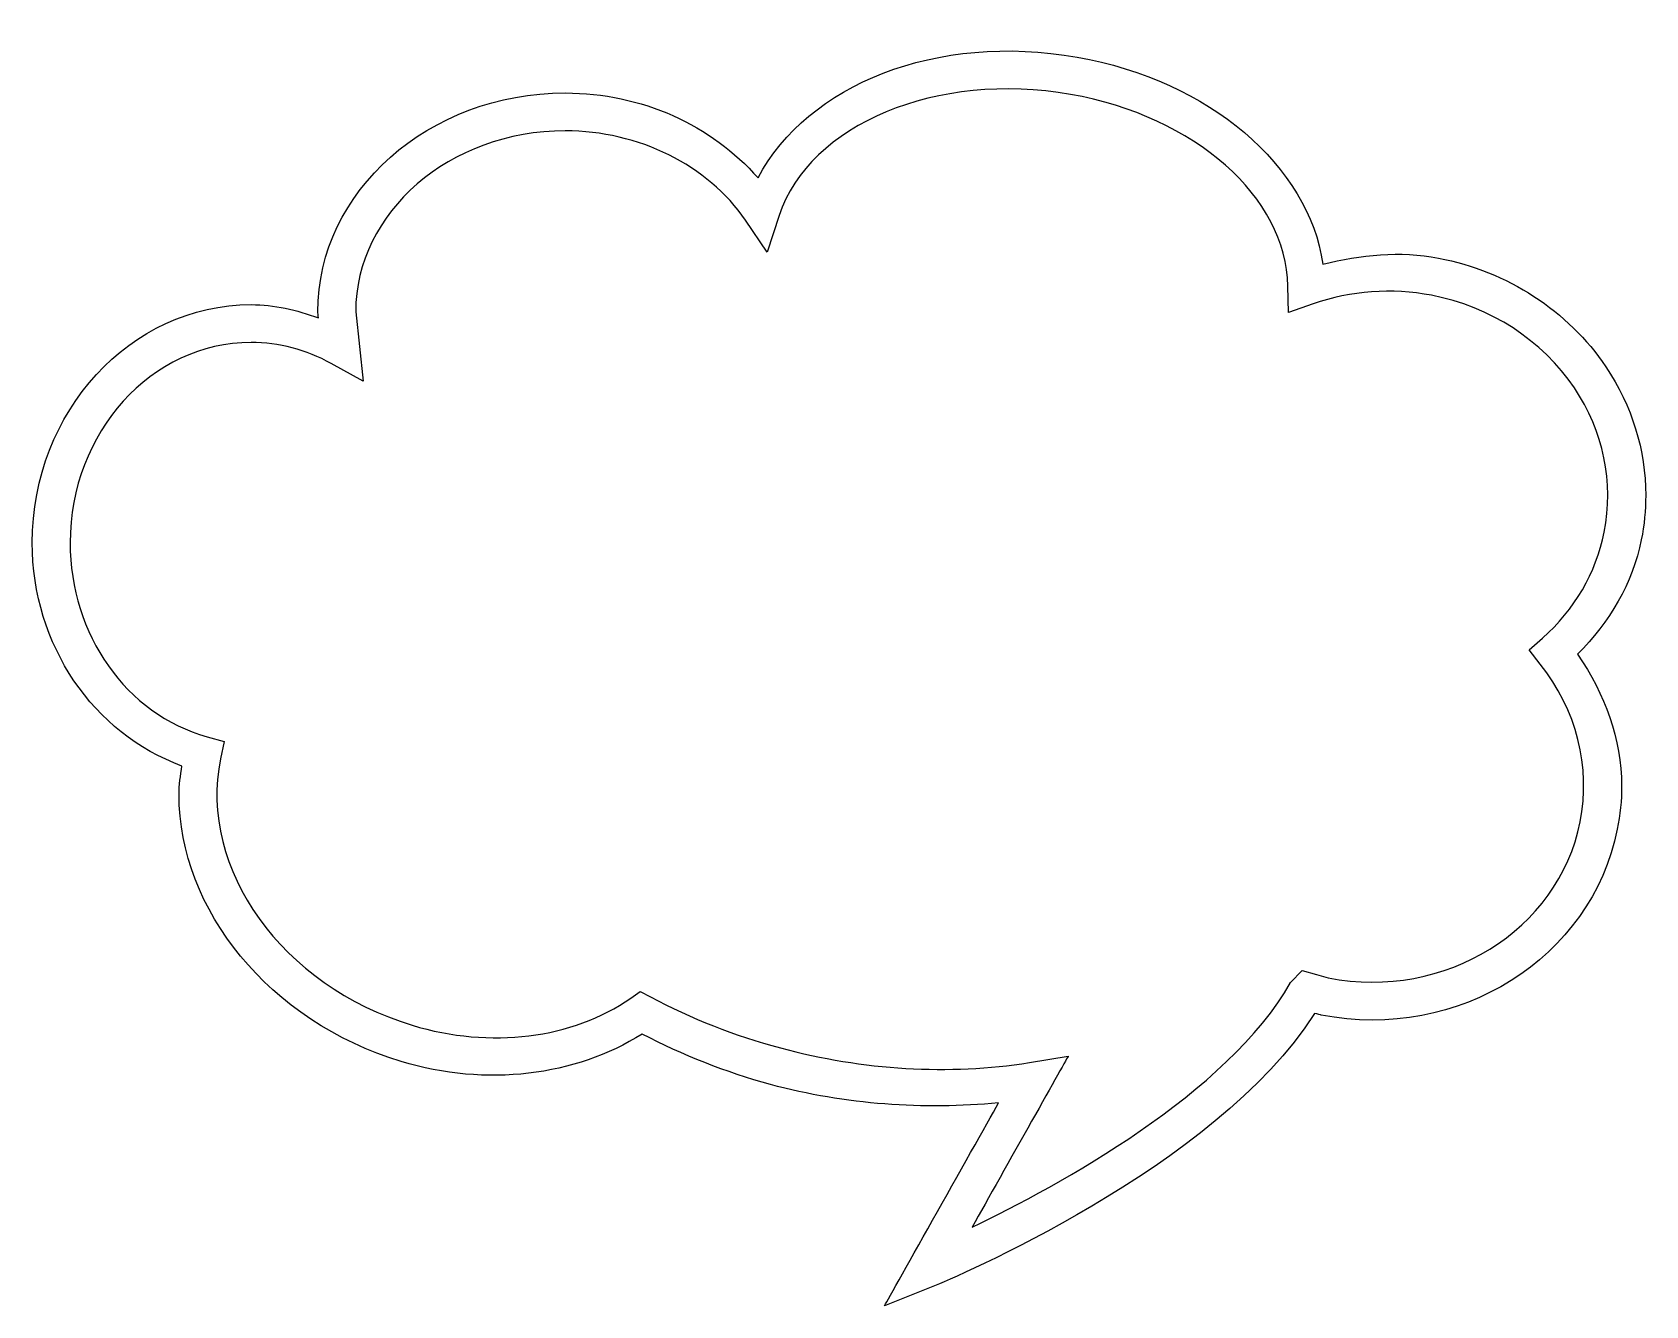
# Model space of a CAD drawing. Header units: centimetres. Extents: x -10.5 to 10.5, y -8.1 to 8.4.
import ezdxf

# ---------------------------------------------------------------- set-up
doc = ezdxf.new("R2010")
doc.units = ezdxf.units.CM
doc.header["$MEASUREMENT"] = 0
doc.layers.add('Camada 1', color=7, linetype='Continuous')

msp = doc.modelspace()

# ---------------------------------------------------------------- linework, layer by layer
at = {"layer": 'Camada 1'}
for points, knots in [([(-1.04913, 6.4808), (-1.65373, 7.16488), (-2.55088, 7.58118), (-3.54865, 7.58118), (-3.54865, 7.58118), (-5.31593, 7.58118), (-6.75357, 6.30896), (-6.75357, 4.74508), (-6.75357, 4.74508), (-6.75357, 4.74508), (-6.74751, 4.68888), (-6.74547, 4.66888), (-6.74547, 4.66888), (-7.02839, 4.77029), (-7.3179, 4.84009), (-7.61881, 4.84009), (-7.61881, 4.84009), (-9.18244, 4.84006), (-10.45432, 3.4564), (-10.45432, 1.75618), (-10.45432, 1.75618), (-10.45432, 0.4258), (-9.6588, -0.71569), (-8.51516, -1.1358), (-8.51516, -1.1358), (-8.53125, -1.25891), (-8.55257, -1.38192), (-8.55257, -1.50503), (-8.55257, -1.50503), (-8.55257, -2.99522), (-7.38309, -4.44648), (-5.67322, -4.96253), (-5.67322, -4.96253), (-4.56665, -5.29646), (-3.41945, -5.15213), (-2.55193, -4.6082), (-2.55193, -4.6082), (-2.02517, -4.87694), (-1.46992, -5.10398), (-0.88654, -5.26069), (-0.88654, -5.26069), (0.09014, -5.52361), (1.0985, -5.58938), (2.0678, -5.49831), (2.0678, -5.49831), (1.75805, -6.0487), (0.59045, -8.12549), (0.59045, -8.12549), (0.59045, -8.12549), (0.59045, -8.12549), (1.23677, -7.86879), (1.23677, -7.86879), (1.23677, -7.86879), (1.38943, -7.80635), (4.88577, -6.35426), (6.16384, -4.3392), (6.16384, -4.3392), (6.20162, -4.34886), (6.24811, -4.3609), (6.24811, -4.3609), (6.24811, -4.3609), (8.02802, -4.70674), (9.74995, -3.62771), (10.08579, -1.95515), (10.08579, -1.95515), (10.12368, -1.76851), (10.14204, -1.57926), (10.14204, -1.39132), (10.14204, -1.39132), (10.14204, -0.78921), (9.92823, -0.20334), (9.57104, 0.31117), (9.57104, 0.31117), (9.98506, 0.72876), (10.28385, 1.22877), (10.3972, 1.7953), (10.3972, 1.7953), (10.43556, 1.98588), (10.4544, 2.17768), (10.4544, 2.36892), (10.4544, 2.36892), (10.4544, 2.95288), (10.27803, 3.52907), (9.93754, 4.03516), (9.93754, 4.03516), (9.4502, 4.75964), (8.66053, 5.27283), (7.76968, 5.44306), (7.76968, 5.44306), (7.27007, 5.539), (6.76201, 5.48732), (6.27111, 5.3626), (6.27111, 5.3626), (6.08508, 6.6371), (4.80606, 7.74234), (3.08677, 8.04566), (3.08677, 8.04566), (1.26151, 8.36733), (-0.40891, 7.69097), (-1.04913, 6.4808)], [0, 0, 0, 0, 0.03846154, 0.03846154, 0.03846154, 0.03846154, 0.07692308, 0.07692308, 0.07692308, 0.07692308, 0.11538462, 0.11538462, 0.11538462, 0.11538462, 0.15384615, 0.15384615, 0.15384615, 0.15384615, 0.19230769, 0.19230769, 0.19230769, 0.19230769, 0.23076923, 0.23076923, 0.23076923, 0.23076923, 0.26923077, 0.26923077, 0.26923077, 0.26923077, 0.30769231, 0.30769231, 0.30769231, 0.30769231, 0.34615385, 0.34615385, 0.34615385, 0.34615385, 0.38461538, 0.38461538, 0.38461538, 0.38461538, 0.42307692, 0.42307692, 0.42307692, 0.42307692, 0.46153846, 0.46153846, 0.46153846, 0.46153846, 0.5, 0.5, 0.5, 0.5, 0.53846154, 0.53846154, 0.53846154, 0.53846154, 0.57692308, 0.57692308, 0.57692308, 0.57692308, 0.61538462, 0.61538462, 0.61538462, 0.61538462, 0.65384615, 0.65384615, 0.65384615, 0.65384615, 0.69230769, 0.69230769, 0.69230769, 0.69230769, 0.73076923, 0.73076923, 0.73076923, 0.73076923, 0.76923077, 0.76923077, 0.76923077, 0.76923077, 0.80769231, 0.80769231, 0.80769231, 0.80769231, 0.84615385, 0.84615385, 0.84615385, 0.84615385, 0.88461538, 0.88461538, 0.88461538, 0.88461538, 0.92307692, 0.92307692, 0.92307692, 0.92307692, 1, 1, 1, 1]), ([(-0.77454, 5.9937), (-0.38626, 7.17779), (1.27281, 7.867), (3.00149, 7.56244), (3.00149, 7.56244), (4.61376, 7.27791), (5.79851, 6.23336), (5.81758, 5.07806), (5.81758, 5.07806), (5.81758, 5.07806), (5.82343, 4.73923), (5.82343, 4.73923), (5.82343, 4.73923), (5.82343, 4.73923), (6.14342, 4.85036), (6.14342, 4.85036), (6.14342, 4.85036), (6.63467, 5.02091), (7.16537, 5.05898), (7.67726, 4.96085), (7.67726, 4.96085), (7.67726, 4.96085), (7.67763, 4.96084), (7.67763, 4.96084), (7.67763, 4.96084), (8.44024, 4.81513), (9.11551, 4.3778), (9.53027, 3.76095), (9.53027, 3.76095), (9.90783, 3.19927), (10.04512, 2.53556), (9.9163, 1.8918), (9.9163, 1.8918), (9.81033, 1.36475), (9.53347, 0.89088), (9.11625, 0.52136), (9.11625, 0.52136), (9.11625, 0.52136), (8.94176, 0.36703), (8.94176, 0.36703), (8.94176, 0.36703), (8.94176, 0.36703), (9.0868, 0.18486), (9.0868, 0.18486), (9.0868, 0.18486), (9.55805, -0.40659), (9.74704, -1.15094), (9.60448, -1.85841), (9.60448, -1.85841), (9.32156, -3.26721), (7.85759, -4.17357), (6.34114, -3.87861), (6.34114, -3.87861), (6.34114, -3.87861), (6.18609, -3.83726), (6.18609, -3.83726), (6.18609, -3.83726), (6.18609, -3.83726), (6.00067, -3.78527), (6.00067, -3.78527), (6.00067, -3.78527), (6.00067, -3.78527), (5.85274, -3.93735), (5.85274, -3.93735), (5.85274, -3.93735), (5.04174, -5.3769), (2.84218, -6.57133), (1.72537, -7.10748), (1.72537, -7.10748), (2.12034, -6.40528), (2.97113, -4.89218), (2.97113, -4.89218), (2.97113, -4.89218), (2.97113, -4.89218), (2.46726, -4.97679), (2.46726, -4.97679), (2.46726, -4.97679), (1.42694, -5.14054), (0.31096, -5.075), (-0.75939, -4.78648), (-0.75939, -4.78648), (-1.34978, -4.62823), (-1.91625, -4.40606), (-2.44434, -4.12693), (-2.44434, -4.12693), (-2.44434, -4.12693), (-2.57674, -4.05687), (-2.57674, -4.05687), (-2.57674, -4.05687), (-2.57674, -4.05687), (-2.69951, -4.14257), (-2.69951, -4.14257), (-2.69951, -4.14257), (-3.45558, -4.66861), (-4.51508, -4.79948), (-5.53142, -4.49293), (-5.53142, -4.49293), (-7.21519, -3.98424), (-8.30614, -2.46879), (-8.01486, -1.04176), (-8.01486, -1.04176), (-8.01486, -1.04176), (-7.96933, -0.81771), (-7.96933, -0.81771), (-7.96933, -0.81771), (-7.96933, -0.81771), (-8.18957, -0.75633), (-8.18957, -0.75633), (-8.18957, -0.75633), (-9.23407, -0.46688), (-9.96342, 0.56659), (-9.96342, 1.75618), (-9.96342, 1.75618), (-9.96342, 3.18604), (-8.91144, 4.3491), (-7.61884, 4.34939), (-7.61884, 4.34939), (-7.25655, 4.34939), (-6.90674, 4.25798), (-6.5789, 4.07713), (-6.5789, 4.07713), (-6.5789, 4.07713), (-6.16678, 3.85075), (-6.16678, 3.85075), (-6.16678, 3.85075), (-6.16678, 3.85075), (-6.26296, 4.74507), (-6.26296, 4.74507), (-6.26296, 4.74507), (-6.26296, 6.03827), (-5.04508, 7.09055), (-3.54868, 7.09055), (-3.54868, 7.09055), (-2.59396, 7.09055), (-1.69869, 6.64679), (-1.21064, 5.93231), (-1.21064, 5.93231), (-1.21064, 5.93231), (-0.92997, 5.5212), (-0.92997, 5.5212), (-0.92997, 5.5212), (-0.92997, 5.5212), (-0.77454, 5.9937), (-0.77454, 5.9937)], [0, 0, 0, 0, 0.02702703, 0.02702703, 0.02702703, 0.02702703, 0.05405405, 0.05405405, 0.05405405, 0.05405405, 0.08108108, 0.08108108, 0.08108108, 0.08108108, 0.10810811, 0.10810811, 0.10810811, 0.10810811, 0.13513514, 0.13513514, 0.13513514, 0.13513514, 0.16216216, 0.16216216, 0.16216216, 0.16216216, 0.18918919, 0.18918919, 0.18918919, 0.18918919, 0.21621622, 0.21621622, 0.21621622, 0.21621622, 0.24324324, 0.24324324, 0.24324324, 0.24324324, 0.27027027, 0.27027027, 0.27027027, 0.27027027, 0.2972973, 0.2972973, 0.2972973, 0.2972973, 0.32432432, 0.32432432, 0.32432432, 0.32432432, 0.35135135, 0.35135135, 0.35135135, 0.35135135, 0.37837838, 0.37837838, 0.37837838, 0.37837838, 0.40540541, 0.40540541, 0.40540541, 0.40540541, 0.43243243, 0.43243243, 0.43243243, 0.43243243, 0.45945946, 0.45945946, 0.45945946, 0.45945946, 0.48648649, 0.48648649, 0.48648649, 0.48648649, 0.51351351, 0.51351351, 0.51351351, 0.51351351, 0.54054054, 0.54054054, 0.54054054, 0.54054054, 0.56756757, 0.56756757, 0.56756757, 0.56756757, 0.59459459, 0.59459459, 0.59459459, 0.59459459, 0.62162162, 0.62162162, 0.62162162, 0.62162162, 0.64864865, 0.64864865, 0.64864865, 0.64864865, 0.67567568, 0.67567568, 0.67567568, 0.67567568, 0.7027027, 0.7027027, 0.7027027, 0.7027027, 0.72972973, 0.72972973, 0.72972973, 0.72972973, 0.75675676, 0.75675676, 0.75675676, 0.75675676, 0.78378378, 0.78378378, 0.78378378, 0.78378378, 0.81081081, 0.81081081, 0.81081081, 0.81081081, 0.83783784, 0.83783784, 0.83783784, 0.83783784, 0.86486486, 0.86486486, 0.86486486, 0.86486486, 0.89189189, 0.89189189, 0.89189189, 0.89189189, 0.91891892, 0.91891892, 0.91891892, 0.91891892, 0.94594595, 0.94594595, 0.94594595, 0.94594595, 1, 1, 1, 1]), ([(7.77031, 5.44305), (7.77031, 5.44305), (7.76962, 5.44305), (7.76962, 5.44305), (7.76962, 5.44305), (7.76962, 5.44305), (7.77031, 5.44305), (7.77031, 5.44305)], [0, 0, 0, 0, 0.33333333, 0.33333333, 0.33333333, 0.33333333, 1, 1, 1, 1])]:
    msp.add_open_spline(points, degree=3, knots=knots, dxfattribs=at)

doc.saveas('drawing.dxf')
